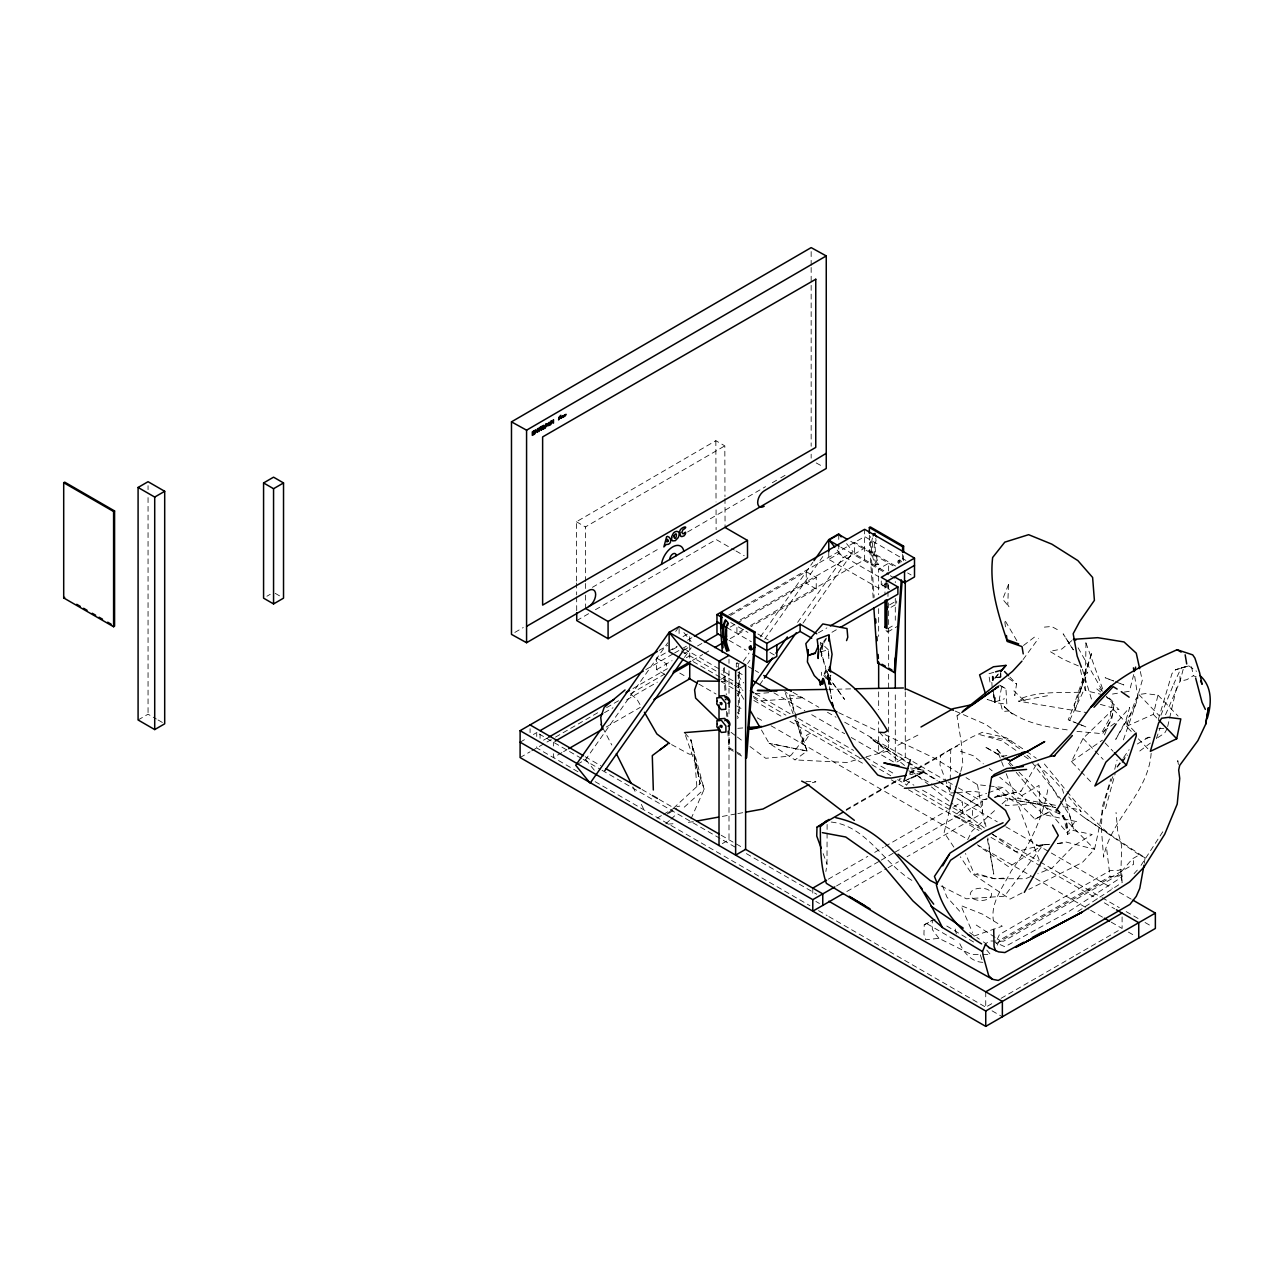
<?xml version="1.0" encoding="UTF-8"?>
<svg xmlns="http://www.w3.org/2000/svg" width="1274" height="1274" viewBox="0 0 1274 1274"><rect width="100%" height="100%" fill="white"/><g stroke="black" fill="none" stroke-linecap="round" stroke-linejoin="round"><path stroke-width="0.75" stroke-dasharray="5 3.75" d="M955.643 792.731L950.213 792.985L950.229 781.806M950.229 779.943L950.754 749.255L957.554 746.054M1000.743 677.211L1000.743 670.363M827.113 824.453L827.001 864.122L825.886 871.512M1103.173 694.871L1085.273 690.524L1085.974 642.988L1082.47 641.985M827.383 675.73L844.551 699.378L827.511 675.427L831.54 698.678L827.463 671.494L828.594 684.17L830.887 675.268M1077.868 911.436L1122.235 882.516L1120.802 874.983L1121.693 845.825L1117.664 830.728L1116.04 812.462M950.754 749.255L940.578 755.848L939.957 764.91L944.448 777.188M999.517 685.125L1005.934 688.693L1006.842 704.172L994.851 702.627L995.488 697.34L994.914 702.022L987.159 699.426L995.01 701.974L1004.485 698.741M1144.355 863.278L1145.039 857.705L1084.413 817.637L1065.064 803.018M938.874 938.301L932.313 929.558L932.265 920.178L924.223 924.813L923.937 934.383L925.704 939.83L938.874 938.301L971.282 954.465L980.916 954.544M1009.868 677.035L1016.556 683.963L1014.821 695.652L1013.945 690.795L1021.477 698.168L1026.366 701.21L1019.646 699.076C1039.441 690.635 1061.895 693.167 1082.98 692.085L1069.682 720.336L1086.133 726.992L1077.183 723.409M828.594 684.17L830.218 675.204L831.014 684.807L823.784 675.379M1001.555 687.291L999.437 698.662L1001.969 708.678L1003.418 711.433L1008.96 710.94C1026.159 723.759 1048.391 727.247 1069.205 730.145M1167.669 726.562L1176.475 688.151L1173.784 683.835L1181.269 667.783L1188.865 665.888L1196.557 671.302M993.274 690.811L994.851 702.627L993.449 694.856M949.385 810.694L944.145 832.607L953.86 847.114M1126.359 726.355L1153.304 714.38L1157.986 695.142L1145.549 693.597L1138.829 694.489L1135.787 699.235L1126.359 726.355L1131.694 731.897M1151.155 753.3C1148.24 793.32 1110.96 818.72 1103.587 857.147L1101.421 829.342L1102.169 807.366L1110.801 778.844M1047.769 789.753C1042.419 819.309 1028.803 846.716 1011.269 870.906C1003.45 886.593 990.312 902.119 993.401 920.768M1133.733 674.535L1129.449 691.241L1121.916 692.499M1112.823 776.694C1103.348 800.008 1100.37 824.644 1094.493 849.264L1082.422 862.418L1028.819 889.411M1114.718 769.289L1117.091 760.037M1183.164 669.376L1180.074 681.24L1165.328 715.192M960.739 771.455L962.826 763.938L961.265 742.487L957.029 715.829L960.118 713.36M1105.434 808.719L1115.164 773.637M820.966 649.804L823.291 641.889L826.285 638.067M1158.353 719.476L1171.969 673.596L1175.568 669.806L1188.865 665.888L1175.568 669.806L1181.269 667.783M1079.715 692.355L1092.136 651.985L1074.205 704.267L1075.145 710.812L1086.611 668.229L1083.601 675.347L1087.741 672.178L1068.217 719.81L1075.383 722.692M1123.413 739.86L1137.953 697.913L1134.274 673.468M1156.298 738.713L1160.152 727.773M1104.494 734.907L1113.46 712.118L1113.237 709.252L1083.027 738.426L1071.434 761.645L1079.699 770.244M1160.885 715.271L1173.784 683.835M690.986 818.895L704.188 789.227L690.874 739.764L684.52 732.63L704.219 789.195L682.498 808.751M997.208 939.368L999.517 934.463L1110.004 870.683L1118.954 870.269L1120.802 869.202L1122.235 876.735L1067.994 912.073L1004.883 946.757L994.596 942.059M997.208 945.149L999.517 940.26L1110.004 876.464L1118.954 876.05L1120.802 874.983M967.699 839.646L972.126 830.935L996.348 809.054M1167.303 728.425L1164.659 733.091L1156.521 738.49M994.596 797.413L1021.159 791.043L1037.466 762.505L1059.347 799.531M826.253 638.911L820.138 649.087L821.491 656.381L823.291 641.889L820.138 649.087L828.482 678.867M1162.78 831.779L1139.466 867.753M1016.206 772.363L1067.453 833.164L1074.364 822.463M1057.42 843.563L1065.637 841.939L1094.493 849.264L1058.79 812.764M577.377 764.289L585.69 759.495L667.719 642.813M675.682 631.458L679.106 626.601M684.393 657.48L691.225 647.765M743.331 661.19L749.032 653.084M760.419 636.873L812.828 562.328M747.615 663.531L749.892 660.282M764.703 639.214L822.797 556.563M797.604 622.381L843.181 557.55L853.15 551.801L845.952 542.835M759.75 684.679L763.158 679.822M803.034 623.097L853.15 551.801M1122.107 762.648L1127.458 755.036M1116.948 766.884L1122.49 759.065M1123.588 757.504L1129.114 749.685M906.467 785.341L911.722 778.111L924.701 772.06L909.763 774.735M1023.054 659.614L1038.581 638.29M1048.582 844.375L1043.088 844.869L1004.453 896.211L966.425 898.807L938.763 884.809M1117.33 767.091L1120.929 762.553M1122.139 761.04L1126.933 754.988M994.771 678.564L998.498 674.169M998.322 674.01L994.5 678.309L999.915 677.195M1134.067 873.63L1137.316 870.094M896.689 600.962L896.689 603.191M886.019 630.503L887.468 632.047L887.835 630.678M667.098 814.102L700.159 783.542L690.874 739.764L700.159 783.542L696.894 787.077L694.298 754.16L689.25 754.16L669.598 743.522M1002.049 803.91L1007.75 798.766L1055.557 807.557L1036.749 803.368L1019.837 801.171M669.487 820.472L665.124 824.389L676.351 823.466M670.92 819.182L676.717 813.959M1071.896 640.551L1061.783 649.023L1049.808 651.348L1063.487 659.438L1079.619 666.445M957.284 813.465L977.445 796.648L986.586 793.368M1023.484 645.488L1035.125 636.602M1139.784 751.007L1150.438 743.045M761.454 730.002L769.146 743.347L795.024 759.909L807.031 751.007L789.402 694.967L784.736 691.448M957.029 715.829L960.214 713.551M1056.847 808.926L1063.312 815.774L1067.628 834.438L1073.249 830.441L1092.2 834.534L1073.584 845.856L1052.117 867.992L1037.848 873.741M1137.284 744L1152.062 735.321M1071.434 761.645L1102.408 740.178M1035.014 819.15L1049.983 811.506L1035.014 819.15L1003.052 787.475L977.461 784.673L966.042 777.618M668.802 813.353L676.637 808.194M1049.792 844.28L1036.479 845.522L1043.088 844.869L1008.944 866.989L978.384 845.777M1196.222 676.797L1193.34 675.746L1186.89 679.647L1180.074 681.24L1179.931 674.742M657.097 818.131L662.018 815.249M663.658 814.293L673.516 808.512M576.612 581.055L576.437 521.751L715.845 440.693L724.826 445.868L724.97 496.589M585.562 581.549L585.403 526.942L724.826 445.868M514.839 632.43L523.264 627.541M592.394 587.346L660.41 547.804M687.61 531.975L765.547 486.668M772.299 482.735L779.067 478.817M780.755 477.83L787.507 473.896M576.74 620.597L588.636 613.67M595.436 609.72L716.147 539.523L734.318 550.018M266.903 596.232L270.231 594.321M138.086 719.969L148.055 714.204L156.368 718.998M659.104 650.425L667.703 645.456M683.071 636.586L688.071 633.704M728.632 615.119L864.632 536.609L905.91 560.449M664.901 674.408L656.588 669.614L656.588 658.085L666.907 652.129M668.627 651.141L677.227 646.173M687.546 640.217L692.706 637.239M730.559 615.39L806.251 571.676L816.236 577.441L816.236 588.97L750.864 626.712M672.449 649.644L677.449 646.762M828.769 551.722L828.769 559.397L838.754 553.633L878.312 576.485M520.111 742.185L526.751 738.347M533.408 734.509L536.959 732.454M645.822 669.614L673.102 653.865M674.583 653.005L686.399 646.189M683.533 650.281L690.189 646.444M873.168 597.968L869.346 542.883L870.349 542.31L870.349 536.545M740.321 619.897L864.632 548.123M656.588 669.614L672.067 660.68M684.106 653.721L690.986 649.74M697.531 645.966L703.025 642.797M730.209 627.095L735.719 623.926M737.089 623.129L816.236 577.441M543.504 740.21L548.664 737.232M632.955 688.565L667.369 668.691M686.288 657.766L689.728 655.776M520.111 757.552L530.08 751.787M531.752 750.832L545.256 743.029M546.96 742.041L553.776 738.108M555.48 737.12L598.095 712.532M606.615 707.611L618.559 700.716M630.487 693.82L664.582 674.137M743.729 629.452L736.913 633.385L736.913 625.709M750.529 625.518L864.632 559.652L864.632 529.315M692.371 660.473L702.691 654.518M704.411 653.514L711.29 649.549M730.209 638.624L743.968 630.678M604.497 712.676L613.017 707.755M626.665 699.872L657.336 682.163M872.467 537.931A39.367 22.725 60 0 0 875.286 564.987L878.71 564.143A35.369 20.416 60 0 1 876.178 539.826M875.286 564.987L878.71 564.143M561.882 752.631L553.362 757.552L553.362 753.714M563.586 751.644L566.994 749.685M606.201 727.04L640.296 707.357M898.266 560.703L899.253 560.114M736.308 667.114L736.308 663.276L737.312 662.687L737.312 666.541M736.308 663.276L739.302 663.85M881.258 580.96L881.258 584.607L884.586 582.696M720.686 679.408L728.999 674.615L722.119 670.634M886.975 583.396L878.662 588.206L828.769 559.397M818.418 632.796L826.874 627.907M831.954 632.286L837.018 629.356M889.602 604.847L896.243 600.994M891.004 607.284L897.66 603.446M739.302 671.525L739.302 713.774L738.315 714.348L738.315 672.099M887.93 628.576L894.587 624.738M887.675 631.984L897.66 626.219M727.773 731.021L728.999 748.73L729.986 748.157L743.299 755.832M722.342 843.595L728.999 839.757L728.999 730.735M846.239 809.484L899.46 778.764M909.763 772.808L972.158 736.929L982.413 732.279L1006.317 737.773L1024.917 750.227M846.159 810.36L901.1 778.637M909.684 773.684L940.578 755.848M828.275 879.187L867.833 856.351M874.712 852.37L883.328 847.401M885.048 846.414L946.98 810.662M953.86 806.681L962.459 801.712L962.459 813.242M836.524 885.94L879.872 860.921M881.258 860.125L893.647 852.975M895.017 852.179L957.3 816.22M958.669 815.424L982.413 801.712L982.413 813.242L907.056 856.749M846.844 891.497L886.417 868.661M888.137 867.674L898.457 861.702M924.223 924.813L935.068 919.255M996.077 943.716L1133.637 864.298L1133.51 858.198M987.446 1006.189L994.261 1002.256M1001.077 998.322L1074.38 956.01M1076.084 955.022L1120.403 929.431M1145.039 857.705L1139.29 854.902L1132.363 858.867L1118.763 874.697L1003.609 941.183L997.829 941.104M1021.987 892.947L1010.027 899.11L971.138 872.929L960.341 856.797M897.851 745.306L921.213 733.426M903.855 781.249L925.8 770.706L910.528 767.872M907.295 779.672L922.822 772.522L911.674 769.783M1030.714 876.608L1025.363 878.757L994.405 878.71L974.276 874.028L965.469 853.484M988.417 792.715L1003.052 787.475M974.053 936.04L1002.272 926.23L982.843 914.302L960.914 905.559L972.508 932.457M864.218 757.393L847.114 762.505L795.024 759.909M866.113 756.82L889.857 750.577L870.142 737.503L905.32 766.088M993.831 672.338L988.64 673.819L990.503 685.237M820.902 651.842L828.291 649.772L829.278 659.04M812.334 782.73L815.901 781.774L803.48 781.217M1043.088 844.869L1015.983 851.765L992.287 833.944M987.063 798.83L981.394 800.12L987.047 798.957M994.644 797.094L1021.159 791.043M1145.453 738.315L1152.19 736.898M1006.89 755.466L1001.284 756.533L984.754 746.723L1001.73 756.151M1047.499 695.731L1018.404 701.162L1087.104 712.66M693.311 821.682L685.699 822.701M722.342 816.411L735.878 813.943M737.821 813.592L743.634 812.541M1112.505 694.059L1120.037 692.801M676.812 806.601L679.775 806.124M995.902 677.513L1001.555 676.653M1057.723 843.531L1065.032 842.862M1044.377 627.127L1051.591 626.474L1058.583 630.296M755.084 693.804L768.907 692.69M737.773 728.346L743.697 727.868M1003.721 878.12L994.405 878.71L976.808 873.534M957.459 792.651L972.428 791.218L983.225 792.794M850.65 688.884L828.833 689.377M1005.903 795.072L997.016 795.231L1007.75 798.766L1005.489 805.694L1036.749 803.368L1063.312 815.774L1066.688 821.905L1067.628 834.438M1158.799 728.553L1165.614 728.441M721.259 681.24L732.343 683.103M982.843 954.56L990.567 954.64L986.777 950.101M995.902 941.072L990.121 940.976L985.773 943.524L980.948 940.228M831.237 822.049C867.148 825.902 884.379 865.014 913.984 881.624M1076.976 731.372L1102.631 733.713L1111.724 719.444L1114.224 702.945L1107.616 696.496M982.811 962.332C971.138 962.029 963.144 951.933 959.035 941.932M1055.413 805.279L1017.273 798.257L1039.011 785.389L1040.524 815.456M1063.042 806.681L1080.193 809.85L1081.1 811.793L1068.727 796.919M807.063 751.007L769.146 743.347L807.031 751.007L793.782 715.654M989.197 736.356L1011.938 741.038M1076.641 821.619L1044.298 814.659L999.724 777.236M979.738 734.604L1002.16 740.911L1017.878 751.708M960.389 751.246L973.097 755.657L983.369 763.827M1113.635 681.017L1105.147 677.736L1113.333 680.842M1115.323 681.67L1123.811 684.934L1120.324 683.581M737.312 695.54L738.315 694.967L737.312 693.247M737.312 718.313L738.315 717.74L737.312 716.02M955.261 711.099L986.028 724.556L1021.143 749.94M1100.354 704.379L1119.002 709.698L1106.246 696.607M838.77 712.707L877.993 731.34M885.127 734.716L935.036 758.444L957.889 772.57M961.44 819.341L982.525 829.724M1000.807 686.001L1005.934 688.693M816.188 462.924L822.893 466.618M895.59 566.006L854.647 542.374L854.647 553.887L889.061 573.746M907.629 572.95L911.069 574.94M850.793 541.386L895.288 567.073M840.808 547.151L888.647 574.765M890.303 575.721L895.288 578.603L895.288 582.568M881.258 584.607L889.571 589.416M816.236 588.97L806.251 583.205L806.251 571.676M735.974 550.973L744.223 555.735M576.437 521.751L585.403 526.942M757.903 633.974L768.222 639.946M730.719 622.508L747.918 632.445M726.928 627.62L751.357 641.73M769.942 652.447L776.822 656.428M728.999 640.344L746.198 650.266M748.268 666.541L753.428 669.519M755.148 670.506L758.587 672.497M793.033 692.371L818.848 707.293M827.463 712.262L836.062 717.23M844.678 722.199L946.264 780.851M947.983 781.838L956.583 786.806M958.303 787.81L982.413 801.712M737.837 672.035L743.459 675.284M773.923 692.865L804.849 710.717M811.713 714.698L844.678 733.713M851.239 737.503L895.909 763.301M908.728 770.706L932.488 784.418M934.208 785.405L997.287 821.826M1005.871 826.794L1112.409 888.296M1119.273 892.262L1131.312 899.205M684.265 648.784L720.399 669.646M681.415 650.982L719.348 672.879M721.068 673.882L743.459 686.797M755.498 693.757L791.664 714.634M798.543 718.6L853.644 750.418M865.683 757.377L894.953 774.274M905.288 780.229L913.904 785.198M922.503 790.167L972.428 819.007L972.428 807.477M693.167 661.604L732.677 684.425M734.397 685.412L742.997 690.381M753.3 696.321L785.947 715.176M794.546 720.129L859.823 757.823M871.862 764.766L890.765 775.691M897.629 779.656L906.228 784.609M914.812 789.577L981.824 828.259M992.128 834.215L1038.517 861.001M1040.237 861.988L1100.37 896.705M1102.09 897.708L1119.273 907.614M1126.152 911.595L1138.176 918.538M1145.055 922.503L1151.919 926.469M721.211 681.638L743.538 694.537M753.858 700.493L781.344 716.354M789.944 721.323L865.54 764.957M891.306 779.847L906.769 788.765M908.489 789.769L953.159 815.551M961.759 820.52L978.942 830.441M990.965 837.384L1097.487 898.887M1104.367 902.852L1114.67 908.808M656.588 658.085L666.557 663.85L666.557 669.614M679.743 673.07L686.845 677.163M698.869 684.106L716.052 694.027M736.675 705.923L743.538 709.889M757.297 717.835L764.161 721.801M771.041 725.766L966.902 838.849M977.222 844.805L1033.915 877.547M1035.635 878.534L1088.904 909.286M1090.624 910.273L1102.647 917.216M1111.246 922.185L1121.55 928.141M1128.414 932.106L1135.405 936.135M737.312 712.612L739.302 713.774M728.999 748.73L735.639 752.568M737.312 753.539L743.968 757.377M585.18 756.724L600.675 765.658M641.985 789.514L650.6 794.482M659.215 799.451L672.975 807.413M721.195 835.25L742.296 847.433M581.406 758.38L536.736 732.598L536.736 736.436M583.126 759.368L600.309 769.289M602.029 770.292L736.053 847.656M746.357 853.612L816.793 894.284M815.886 901.435L819.437 903.489M275.216 593.35L280.2 596.232M577.966 771.757L536.736 747.949L536.736 744.112M595.149 781.679L809.93 905.687M818.513 910.639L827.113 915.592M828.833 916.595L985.184 1006.858M992.064 1010.823L1002.367 1016.779M158.04 719.969L164.696 723.807M946.773 926.023L976.792 943.907M927.122 923.841L957.22 941.263M905.352 761.279L873.056 740.305L906.801 761.326M907.04 762.314L937.314 780.819M938.986 781.838L952.442 790.071M954.13 791.09L981.028 807.541L954.035 790.74M908.489 762.378L937.17 780.229M938.858 781.281L952.347 789.689M976.234 925.051L999.517 940.26M1084.413 817.637L1139.29 854.902M969.689 932.536L979.34 939.129M1024.153 756.023L1030.443 760.355M1008.546 678.325L1016.556 683.963M1026.541 751.373L1036.272 758.269M731.069 732.343L735.799 735.878M737.375 737.057L743.666 741.771M749.972 746.5L765.722 758.285L789.084 756.199L791.297 755.004L806.808 735.162L810.407 733.235L803.066 744.255L795.183 715.813M984.404 828.004L954.481 805.359M737.439 685.173L743.395 689.728M753.81 697.722L758.285 701.13L803.83 697.706L789.402 694.967L794.658 713.918M630.901 694.457L636.777 698.932L640.599 705.605M989.229 768.477L992.159 770.818M911.467 770.993L929.909 785.724M931.437 786.95L952.952 804.133M1100.672 692.037L1096.197 688.438L1099.669 688.772L1102.329 691.352M1106.66 696.83L1112.632 701.624L1109.877 718.106L1101.612 732.821L1118.413 720.558L1129.704 707.389L1125.913 720.558L1115.737 739.382L1134.401 707.58L1142.268 680.316L1140.119 670.618M995.695 787.125L1014.693 802.429M1026.955 755.179L1031.319 759.129M1037.147 764.368L1051.687 777.506L1062.532 789.482L1063.599 793.304M1004.231 706.656L1012.352 713.997L1004.231 706.656L1008.96 710.94M1107.186 832.368L1078.393 805.295L1067.055 791.536M828.291 649.772L820.408 642.351L820.138 649.087L825.679 667.21M1003.371 766.263L996.985 749.574L1003.864 756.597M1009.358 762.202L1013.467 766.422M1018.961 772.044L1057.42 811.347M1157.986 695.142L1178.116 716.115M1138.829 694.489L1158.958 715.462M1153.304 714.38L1157.429 718.679M1113.237 709.252L1136.074 733.028M1138.367 738.84L1150.358 751.341M1105.084 742.949L1113.078 751.278M1083.027 738.426L1093.761 749.606M1095.114 751.007L1103.173 759.4M1081.085 771.678L1092.105 783.144M879.426 732.279L889.634 743.522L887.835 733.904M959.656 911.197L946.869 897.039L941.438 882.786M996.985 749.574L1003.402 757.17M1008.514 763.253L1011.078 766.295M1044.377 764.002L1065.797 790.007M837.177 550.097L843.181 557.55M737.757 675.507L743.761 682.975M683.899 632.573L691.113 641.539M585.69 759.495L595.292 771.439M1031.653 761.9L1060.876 799.212M1056.672 808.99L1066.688 821.905L1067.453 833.164M1060.366 801.091L1069.539 815.105L1073.727 829.724L1064.124 795.231M1073.154 649.724L1063.153 633.831L1073.441 649.867M825.441 675.507L831.014 684.807L827.973 673.405M1016.843 640.711L1004.629 619.833L1005.536 627.684M741.277 694.951L744.159 699.952M1078.122 647.829L1102.09 690.221M602.745 727.82L611.838 745.051M632.86 786.822L636.252 793.845M641.348 804.388L644.74 811.411M899.062 561.882L899.253 562.296A1.879 1.083 60 0 0 899.858 563.028M898.059 562.455L898.266 562.869A1.879 1.083 60 0 0 898.855 563.618M1006.205 773.684L1039.52 860.874M785.405 693.311L793.081 713.79M945.085 778.955L950.213 792.985M823.163 853.596L827.001 864.122M1085.974 642.988L1104.287 693.438M980.311 954.831L982.19 960.453M1082.374 669.168L1091.834 700.366M1080.416 669.678L1085.273 690.524M955.229 929.033L957.092 937.123M993.465 695.126L995.01 701.974M1191.54 666.716L1193.34 675.746M977.461 784.673L985.264 827.479M987.398 839.152L993.768 874.155L987.828 837.958M985.312 822.717L985.949 826.539M1178.386 764.464L1177.765 760.594L1178.052 764.002M993.831 694.84L994.851 702.627M1106.756 849.694L1110.004 876.464M1121.454 875.461L1122.235 882.516M821.38 672.242L821.603 675.411M870.349 542.31L874.171 597.395M724.396 667.496L726.307 695.031M727.534 712.739L727.804 716.673M728.76 730.448L729.986 748.157M723.409 668.07L725.177 693.645M726.403 711.354L726.817 717.246M991.841 682.37L992.207 688.103M828.53 653.689L828.88 659.566M1000.759 673.723L1000.791 677.099M724.986 498.532L725.065 527.468M715.845 440.693L716.036 501.972M716.068 509.887L716.115 529.65M585.578 583.492L585.594 591.295M585.61 595.133L585.658 608.526M576.612 583.03L576.66 594.894M576.66 596.869L576.708 610.708M1122.107 916.93L1122.107 928.459M985.742 991.825L985.742 1007.177M905.273 691.766L905.273 757.186L895.288 762.935L895.288 691.591M903.6 555.751L903.6 561.516M902.613 554.397L902.613 562.089M895.288 598.414L895.288 620.231M888.647 570.911L888.647 563.235L878.662 569L878.662 594.767M888.647 585.037L888.647 589.002M888.647 602.873L888.647 608.829M888.647 610.803L888.647 666.318M888.647 674.233L888.647 690.094M888.647 692.085L888.647 747.583L878.662 753.348L878.662 721.625M887.978 583.779L887.978 589.528M887.978 591.454L887.978 597.219M886.975 582.425L886.975 590.117M885.971 582.616L885.971 588.381M884.984 583.189L884.984 594.719M878.662 608.638L878.662 636.395M878.662 691.893L878.662 709.729M869.346 535.207L869.346 542.883M838.754 534.427L838.754 542.119M838.754 544.03L838.754 553.633M812.78 888.121L812.78 895.813M811.156 251.583L811.156 265.502M811.156 267.476L811.156 283.369M811.156 285.36L811.156 446.25M811.156 454.197L811.156 458.162M738.315 664.423L738.315 670.188M728.999 659.247L728.999 663.34M728.999 670.777L728.999 695.047M728.999 708.933L728.999 716.848M689.728 636.586L689.728 642.335M689.728 644.262L689.728 659.629M679.106 628.528L679.106 634.293M553.362 742.185L553.362 746.038M540.065 734.509L540.065 738.347M530.08 728.744L530.08 732.598M148.055 485.681L148.055 489.646M148.055 497.593L148.055 714.204M876.289 564.414A39.367 22.725 60 0 1 872.913 539.603M899.046 561.85A1.879 1.083 60 0 1 899.683 560.034A1.879 1.083 60 0 1 901.482 562.089M877.722 564.716A35.369 20.416 60 0 1 875.827 538.536M898.043 562.423A1.879 1.083 60 0 1 898.536 560.608A1.879 1.083 60 0 1 900.352 562.216M1008.451 584.623L1007.798 604.895L1009.183 607.045L1002.686 599.194L1008.451 584.623M973.304 898.759A11.02 6.354 0 0 0 988.528 898.759A11.02 6.354 0 0 0 988.528 889.953A11.02 6.354 0 0 0 973.304 889.953A11.02 6.354 0 0 0 973.304 898.759"/><path stroke-width="1.5" d="M1143.988 865.221L1139.768 888.36L1136.265 896.355L1129.942 904.413L998.275 980.423L992.557 979.324L891.689 922.965L826.364 883.36C820.185 865.556 820.472 845.522 820.313 826.778L827.16 820.615L816.984 827.208L816.745 836.047L821.236 848.325M906.037 775.404L891.083 778.096L885.812 777.873L877.69 775.006L853.516 746.118L828.992 699.155L823.784 679.281L822.956 678.485L822.813 684.09L814.293 675.618L807.413 661.954L808.21 649.676L807.939 655.457L815.344 653.387M818.513 651.476L818.115 658.467L818.513 649.915L817.175 639.293L829.119 634.723L829.215 641.332L828.848 635.646L832.065 654.263L829.565 671.318L829.342 667.401M720.686 613.351L753.937 632.557L753.937 647.925L745.624 758.333L746.628 757.759L754.941 647.335L754.941 631.984L721.673 612.778L720.686 613.351L720.686 628.719L722.31 652.32M873.853 607.809L877.659 662.894L894.3 672.497L901.275 579.829M902.119 581.231L895.288 671.924L894.3 672.497M1023.356 766.502L1006.779 768.493L994.309 774.465L991.618 777.283L988.385 796.744L1005.52 810.36L1009.741 819.389L1004.836 825.377L986.203 836.301L950.579 860.237L936.358 884.761C942.043 910.146 959.418 930.96 981.617 943.875M1205.666 724.221L1208.437 707.659L1205.666 724.221L1197.894 740.64L1179.676 765.419L1178.673 770.085L1179.724 778.462L1177.208 804.101L1164.707 834.247L1143.941 867.244L1129.592 881.974L1081.929 912.248L1015.712 947.267L1081.929 912.248L1025.666 941.98M1176.714 738.761L1180.807 718.918L1168.369 717.358L1161.649 718.249L1158.607 722.995L1150.358 751.341L1176.714 738.761L1158.814 720.113M949.815 808.863L960.214 773.334M1207.434 717.899C1211.781 703.598 1212.259 686.256 1199.965 675.586M1134.688 670.809L1135.628 667.098M903.855 781.249L910.432 759.702M1126.407 765.164L1136.281 735.878L1136.074 733.028L1105.848 762.186L1094.86 786.01L1126.407 765.164L1114.416 752.663M846.557 640.599L847.783 637.223L847.003 628.544L822.813 623.942L805.821 643.625L807.939 655.457L815.344 652.829L818.195 646.141M992.557 979.324L988.672 975.597L983.289 956.264L982.509 951.551L985.773 943.524M819.214 679.982L820.281 684.886L822.956 678.485M824.517 673.962L825.934 670.586M666.605 536.784L663.865 546.928L666.318 544.444C671.494 545.352 672.385 537.803 667.48 536.338M1024.328 892.373L1044.648 856.446L1058.312 835.489L1052.627 825.106M942.68 865.858L950.117 853.023L984.499 831.237L1003.084 822.781M1056.114 811.156L1064.077 797.97L1116.088 723.998M949.305 854.281L934.431 876.432L937.298 883.63M669.121 632.366L575.721 765.26L590.117 783.176L683.533 650.281L669.121 632.366L679.106 626.601L745.624 665.012L745.624 849.344L735.639 855.109L735.639 670.761L669.121 632.366L669.121 651.571L719.491 680.65M604.656 770.929L683.262 659.104M813.959 560.703L828.769 539.635L838.754 533.886L841.159 536.864M750.912 688.82L772.554 658.037M775.962 653.164L787.364 636.968M764.304 678.198L796.202 632.828M1000.998 671.239L1005.966 665.378L993.497 666.764L979.595 674.854L985.63 694.234M1000.87 671.127L1005.966 665.378M1053.821 756.294L1072.342 735.544M1021.955 661.142L1012.511 671.35L963.192 710.876M1093.968 707.261L1113.142 686.638L1117.155 689.059M1012.432 768.732L1049.824 756.438L1070.717 734.286L1091.229 706.513L1110.737 686.176L1091.324 706.895C1112.043 678.23 1145.772 663.897 1177.08 649.724L1192.703 654.868L1194.916 658.117L1199.551 672.481L1202.115 684.329L1200.618 681.096M625.04 689.967L604.21 707.309L600.755 717.405L601.471 724.11M995.424 688.772L998.482 686.352L972.651 704.554L953.111 708.663L921.006 726.992M660.059 749.765L667.751 744M820.281 684.886L822.797 683.087M961.822 712.421L998.482 686.352M667.528 744.159L652.288 755.609L653.323 790.007M825.409 821.666L829.071 819.405M826.253 453.321L764.193 490.856A9.428 5.319 -61.1 0 0 757.68 502.497A9.428 5.319 -61.1 0 0 764.193 506.256M511.479 421.853L811.156 247.618L826.253 255.931L826.253 468.482L526.576 642.717L511.479 634.388L511.479 421.853L526.576 430.182L826.253 255.931M747.472 540.415L747.535 557.646L608.112 638.704L608.064 621.473L747.472 540.415L725.065 527.468M63.7 482.719L64.703 482.145L114.58 510.954L114.58 626.155L113.593 626.744L63.7 597.936L63.7 482.719L113.593 511.527L114.58 510.954M138.086 487.464L148.055 481.699L164.696 491.302L164.696 723.807L154.711 729.572L138.086 719.969L138.086 487.464L154.711 497.067L164.696 491.302M63.7 597.936L64.703 597.363M263.575 482.942L273.56 477.177L283.529 482.942L283.529 598.159L273.56 603.924L263.575 598.159L263.575 482.942L273.56 488.706L283.529 482.942M526.576 626.346L588.668 590.483A9.873 5.701 -60 0 1 595.659 594.512A9.873 5.701 -60 0 1 588.668 606.599M828.769 551.722L828.769 540.192L838.754 534.427L847.353 539.396M727.279 639.341L716.959 633.385L716.959 614.562L864.632 529.315L914.509 558.108L914.509 576.931L904.54 582.696L894.221 576.724M869.346 533.28L869.346 527.516L870.349 526.942L903.6 546.148L903.6 551.913M1133.016 900.192L1155.359 913.092L1155.359 928.459L985.742 1026.382L520.111 757.552L520.111 730.671L657.384 651.412M694.426 636.236L718.52 622.333M873.184 535.844A39.367 22.725 60 0 1 874.091 533.949L875.095 533.376M540.065 730.671L643.274 671.079M720.686 628.719L721.673 628.146L721.673 612.778M704.411 642L718.17 634.054M548.664 737.232L614.036 699.49M626.075 692.53L629.515 690.54M673.436 671.398L690.651 661.461M714.73 647.558L726.769 640.615M555.066 741.213L602.793 713.647M672.688 673.309L689.728 663.467L689.728 678.819L653.928 699.49M753.937 632.557L754.941 631.984M869.346 527.516L902.613 546.721L903.6 546.148M726.626 650.823L729.047 650.552A35.369 20.416 60 0 1 727.964 622.668L725.416 619.785A39.367 22.725 60 0 0 726.626 650.823L727.613 650.25A39.367 22.725 60 0 1 725.511 621.107M728.999 655.409L719.014 661.174L719.014 696.846M568.698 748.698L602.793 729.015M753.937 647.925L754.941 647.335M754.797 636.411L766.837 643.37L800.104 624.164L816.73 633.767M914.509 558.108L881.258 577.313L897.883 586.916L897.883 594.21L840.41 627.397M811.745 638.178L800.104 631.458L766.837 650.664L754.797 643.72M886.242 581.724L914.509 565.401M735.639 670.761L745.624 665.012M753.077 654.247L766.837 662.193L776.822 656.428L776.822 644.899M830.266 625.964L897.883 586.916M884.984 600.484L884.984 627.365L885.971 626.792L885.971 599.895M877.659 662.894L878.662 662.321M816.984 827.208L842.735 812.334M812.78 888.121L826.555 880.175M520.111 730.671L812.78 899.651L834.804 886.943M843.404 893.488L812.78 911.165L812.78 899.651M985.742 991.825L1122.107 913.092M520.111 742.185L985.742 1011.015L1155.359 913.092M887.452 730.894L884.299 732.63L879.426 732.279M1023.659 942.234L1004.883 952.554L998.545 951.885L988.544 947.394M1032.179 937.553L1042.419 931.931M808.926 784.545L762.983 809.022L745.561 812.191M970.342 840.187L975.581 837.83M991.618 777.283L1006.476 771.184L1026.573 769.432M995.551 671.844L1000.743 670.363M748.778 729.254C777.57 726.849 807.812 702.308 836.986 711.847M748.698 729.365L761.454 726.435L747.647 727.55M1021.875 752.615L1027.481 751.533L1044.712 741.595L1010.218 760.865L1004.852 758.269M697.181 820.982L718.472 817.112M1049.824 756.438L1055.27 755.641M684.52 732.63L720.033 729.779M904.365 788.24C947.792 786.998 986.156 762.473 1027.481 751.533L1010.218 760.865L1006.81 758.97M854.615 688.788L903.362 687.976M826.842 689.409L757.345 690.476L776.869 691.161M719.3 681.224L697.77 681.017L694.601 689.855L695.604 698.088L718.313 720.16M720.065 696.002L724.603 695.588L729.142 701.241L729.142 707.293M720.144 718.823L724.683 718.425L729.222 724.062L729.222 730.113M899.078 765.754L883.806 762.919L907.948 768.859M822.383 832.655L845.713 837.002L878.296 859.886L912.869 900.861L942.394 927.504L982.509 951.551M835.808 817.701C889.586 829.024 919.669 881.735 942.394 927.504M1075.909 640.089L1073.345 639.341L1097.726 637.669L1124.018 641.953L1136.249 653.164L1139.689 668.675M1018.722 643.927L1006.699 639.644C997.829 613.24 989.341 585.626 992.653 557.486L1004.788 542.151L1028.628 534.682L1051.846 544.157L1077.868 560.592L1092.614 577.456L1094.398 600.357L1079.811 621.362L1073.186 633.688L1077.167 656.078L1081.419 667.226M887.23 609.243L885.971 607.411L887.23 607.013M953.446 710.303L906.499 689.075M801.696 781.121L805.805 783.112L854.376 820.345M954.401 815.87L959.688 818.481M967.921 934.606L971.473 936.374M937.043 883.933L930.116 880.445L898.059 854.217M828.769 540.192L839.088 546.148M884.984 627.365L886.975 628.512L886.975 599.704M881.99 664.248L885.319 666.159M888.647 668.086L891.959 669.997M716.959 614.562L722.119 617.54M716.959 621.855L727.279 627.827M763.763 675.475L791.313 691.384M752.058 680.252L770.993 691.177M750.338 690.779L753.778 692.769M1116.39 909.795L1138.733 922.694L1138.733 938.046M585.658 608.526L608.064 621.473M688.565 678.15L697.149 683.119M1104.367 918.22L1109.527 921.198M608.112 638.704L576.74 620.597L576.708 612.683M530.08 724.906L583.46 755.721M605.835 768.652L640.265 788.526M652.32 795.486L657.48 798.464M674.71 808.401L719.46 834.247M745.29 849.153L822.765 893.886L822.765 905.416M828.833 901.228L1002.367 1001.428L1002.367 1016.779M76.743 604.306L80.182 606.297M83.622 608.287L87.062 610.278M92.222 613.256L95.661 615.231M99.101 617.221L102.541 619.212M107.701 622.19L111.141 624.18M1177.08 649.724L1181.141 652.129M828.339 669.885C853.978 682.784 872.61 705.86 887.118 730.05M865.221 905.957L849.041 896.291L870.078 908.856M931.071 906.164L963.255 928.141M1121.263 691.671L1129.146 697.165M669.598 743.522L656.858 733.951L644.421 712.277M985.455 944.448L989.213 947.681M1004.501 671.494L1008.514 675.65M874.091 533.949L876.639 536.832M828.769 539.635L834.773 547.103M920.115 886.354L922.376 889.316M924.637 892.294L933.699 904.158M749.924 709.968L759.543 726.658M600.914 724.38L602.745 727.82M616.377 753.667L631.171 783.319M1205.331 709.363L1202.019 702.261L1195.649 678.055M995.758 950.707L994.054 946.678L993.72 929.383M1185.154 654.788L1186.715 663.929M1023.229 653.881L1022.035 646.603L1007.129 641.411L1006.46 635.519M1133.43 667.831L1133.987 671.589M830.075 666.461L830.664 672.019M992.701 676.526L992.972 679.886M875.668 619.037L875.939 622.97M876.894 636.745L877.165 640.679M878.12 654.454L878.391 658.387M722.629 641.905L723.043 647.813M992.621 676.621L992.749 680.157M985.742 1011.015L985.742 1026.382M905.273 580.769L905.273 689.791M904.54 571.166L904.54 582.696M902.613 546.721L902.613 552.486M895.288 657.894L895.288 687.626M878.662 662.162L878.662 687.928M800.104 624.164L800.104 631.458M766.837 643.37L766.837 662.193M719.014 704.777L719.014 720.638M719.014 726.578L719.014 845.506M526.576 430.182L526.576 642.717M273.56 488.706L273.56 603.924M154.711 497.067L154.711 729.572M113.593 511.527L113.593 626.744M724.858 720.718A3.647 2.102 60 0 1 729.174 721.88A3.647 2.102 60 0 1 728.011 726.196M725.272 699.155A3.647 2.102 60 0 1 725.893 699.808M725.033 697.324A3.647 2.102 60 0 1 729.317 699.474A3.647 2.102 60 0 1 727.932 703.359M726.721 636.936A35.369 20.416 60 0 1 726.69 629.834M727.502 625.661A35.369 20.416 60 0 1 728.155 623.798M752.186 649.294A1.879 1.083 60 0 1 750.593 648.132L750.386 647.718A1.879 1.083 60 0 1 751.182 645.902M661.493 564.271A16.021 9.252 -60 0 1 672.624 546.944A16.021 9.252 -60 0 1 683.819 551.292M669.726 559.477A4.57 2.644 -60 0 1 672.943 553.872A4.57 2.644 -60 0 1 676.191 555.719M542.756 426.726L544.03 427.602L542.867 429.147A2.468 1.417 -60 0 0 543.934 428.733C544.969 426.774 544.221 423.223 542.756 426.726M679.775 532.739L680.714 536.243A4.698 2.707 -60 0 0 682.593 536.37C685.237 536.657 687.148 529.968 684.313 532.962A2.755 1.593 -60 0 1 683.071 533.87L681.781 532.421L683.071 529.522A2.659 1.545 -60 0 1 684.313 529.013C689.457 524.792 678.453 527.611 679.775 532.739M671.669 537.373L671.669 539.189A5.303 3.058 -60 0 0 672.656 540.909L675.363 540.638L678.071 537.771A5.303 3.058 -60 0 0 679.058 534.937C680.316 529.777 673.675 530.717 672.672 534.539A5.319 3.074 -60 0 0 671.669 537.373M549.142 423.923C547.724 428.096 546.944 421.949 549.142 423.923M549.97 423.446L549.858 424.178A2.325 1.338 -60 0 1 549.301 425.341L546.721 425.978A2.277 1.306 -60 0 1 546.657 425.038L549.301 422.315A2.325 1.338 -60 0 1 549.858 422.841L549.97 423.446M565.178 415.515C567.249 411.884 565.194 416.853 564.302 415.865A1.64 0.94 -60 0 0 564.685 415.069L563.697 416.837L565.21 415.356M560.178 418.366L561.5 417.426L560.831 417.872A1.64 0.94 -60 0 0 561.213 417.076L560.178 418.366M559.19 417.251L558.585 419.926L560.879 415.276L559.19 417.251M720.32 702.722C721.132 707.643 723.696 701.576 720.32 702.722M720.399 725.543C721.211 730.464 723.775 724.396 720.399 725.543M668.117 541.132L666.955 541.944L667.528 539.252L668.117 541.132M717.119 701.162L716.736 703.965L721.275 709.618L725.814 709.204L725.814 703.152L721.275 697.515L716.736 697.913L717.119 701.162M717.198 723.982L716.832 726.785L721.355 732.439L725.893 732.024L725.893 725.989L721.355 720.336L716.832 720.75L717.198 723.982M673.739 536.274C675.746 543.918 678.532 528.025 673.739 536.274M561.579 417.729L563.697 415.595A6.131 3.535 -60 0 0 563.14 417.251L562.837 415.786L561.579 417.729M561.022 417.187L560.464 418.111L561.022 417.187M564.493 415.181L563.936 416.104L564.493 415.181M540.176 427.347L539.428 429.895L538.711 428.191L537.851 428.685L539.125 431.44L541.02 426.854L540.176 427.347M534.029 430.899L532.309 431.886L532.309 435.374L534.029 434.386L533.089 434.163L534.029 430.899M535.319 430.15L534.523 434.1L535.319 431.504L537.532 432.348L537.532 428.876L536.752 431.456L535.319 430.15M542.119 426.233L541.339 430.166L542.119 426.233M546.132 423.908L545.336 427.857L546.132 423.908M551.244 420.961L550.464 424.895L551.244 422.315L553.473 423.159L553.473 419.672L552.693 422.251L551.244 420.961M815.758 279.245L542.628 436.918L542.628 605.102L815.758 447.429L815.758 279.245M749.59 648.705L749.383 648.291A1.879 1.083 60 0 1 750.418 646.555A1.879 1.083 60 0 1 751.771 649.406A1.879 1.083 60 0 1 749.59 648.705M832.878 706.433L832.193 702.547L832.878 706.433"/></g></svg>
